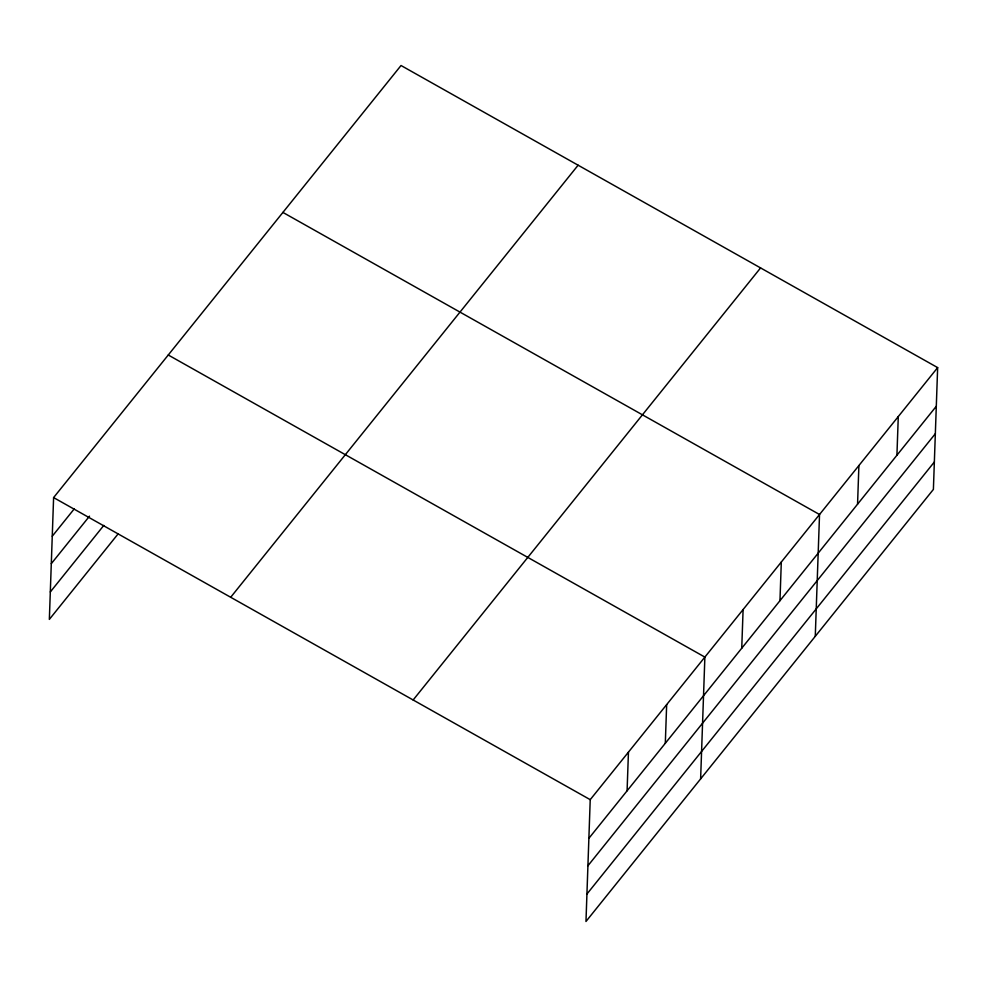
<?xml version="1.0" encoding="UTF-8"?>
<svg xmlns="http://www.w3.org/2000/svg" width="987" height="987" viewBox="0 0 987 987"><rect width="100%" height="100%" fill="white"/><g stroke="black" fill="none" stroke-linecap="round" stroke-linejoin="round"><path stroke-width="1.48" d="M937.65 367.608L590.226 799.667L585.97 921.488L933.394 489.416L937.65 367.608L401.03 65.512L53.606 497.584L49.35 619.392L118.144 533.844M627.09 790.797L628.448 752.143M665.312 743.273L666.657 704.619M700.622 778.903L704.878 657.095L168.259 354.999M741.743 648.212L743.1 609.559M779.964 600.688L781.309 562.035M815.274 636.319L819.531 514.511L282.899 212.415M857.555 504.197L858.9 465.543M896.924 455.229L898.281 416.576M52.249 536.237L74.222 508.91M51.299 563.676L89.509 516.152M50.312 591.953L103.808 525.405M230.687 597.271L578.111 165.211M413.146 699.98L760.57 267.921M588.881 838.321L936.305 406.262M587.919 865.772L935.343 433.7M586.932 894.037L934.356 461.978M53.606 497.584L590.226 799.667"/></g></svg>
